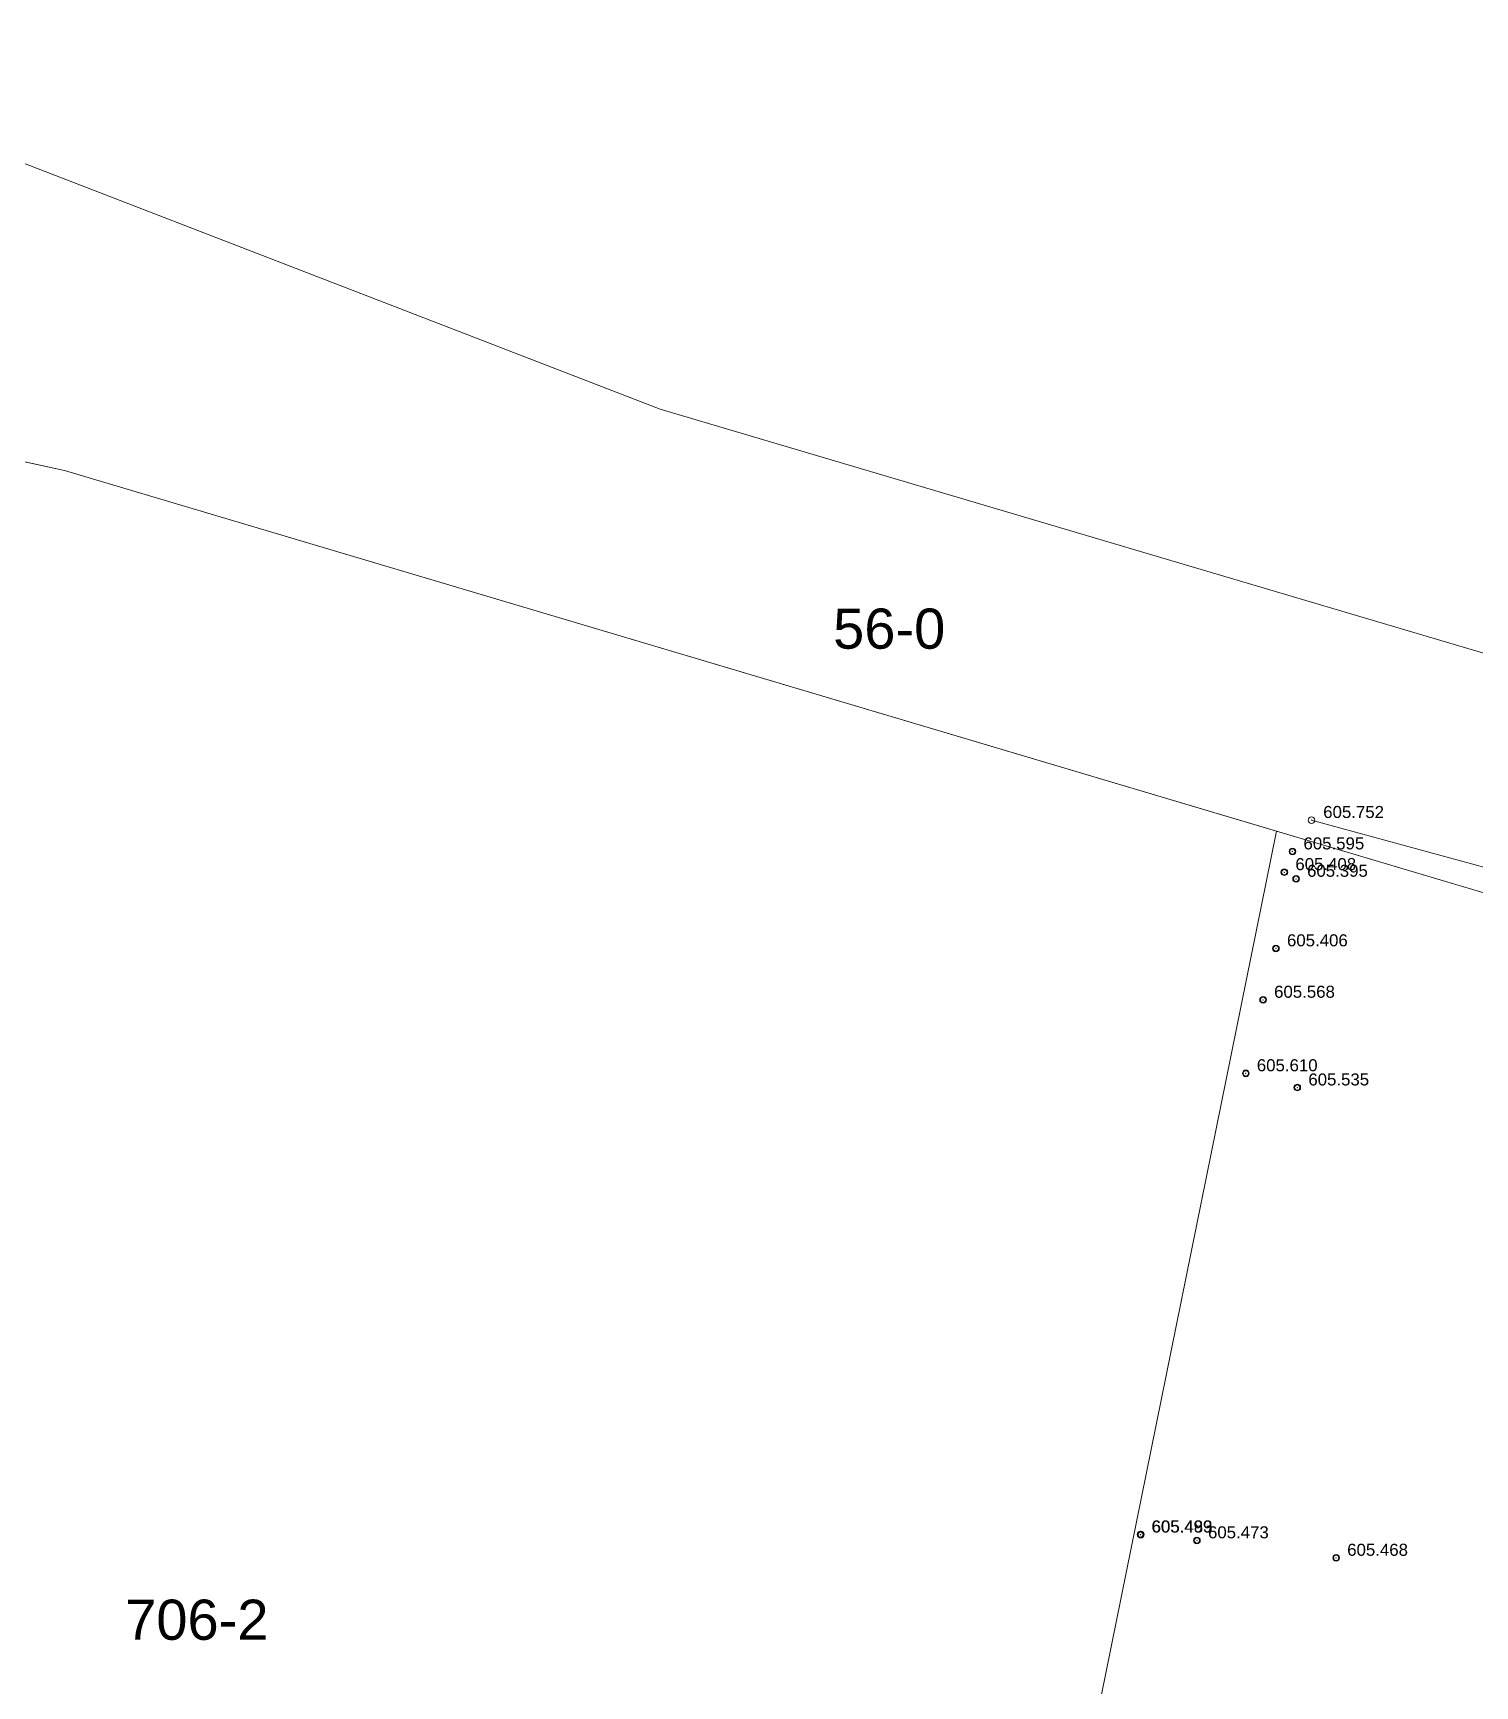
# Model space of a CAD drawing. Header units: metres. Extents: x 7508213 to 7508396, y 4696547 to 4696848.
# Drawn here: x 7508276.6 to 7508319.71, y 4696798.54 to 4696847.98 of the extents above; entities that cross this region are included whole.
import ezdxf

# ---------------------------------------------------------------- set-up
doc = ezdxf.new("R2010")
doc.units = ezdxf.units.M
doc.header["$PDMODE"] = 32
doc.header["$PDSIZE"] = 0.2
doc.layers.add('asfalt', color=7, linetype='Continuous', lineweight=0, true_color=0x7b8778)
doc.layers.add('asfalt pikat', color=7, linetype='Continuous', lineweight=0, true_color=0x7b8778)
for name, color, linetype, lineweight in [('Matjet', 210, 'Continuous', 0), ('Nr-Kojshi', 251, 'Continuous', 0), ('Parc-Kojshi', 251, 'Continuous', 0), ('Parc-Re', 7, 'Continuous', 0)]:
    doc.layers.add(name, color=color, linetype=linetype, lineweight=lineweight)
doc.styles.get("Standard").update_dxf_attribs({"font": 'arial.ttf'})

# ---------------------------------------------------------------- blocks, each defined once
blk = doc.blocks.new('*U58')
at = {"color": 0, "linetype": 'ByBlock', "lineweight": -2, "transparency": 16777216}
blk.add_line((0, 0), (0, 0), dxfattribs=at)
blk.add_circle((0, 0), 0.5, dxfattribs=at)
blk = doc.blocks.new('*U1481', base_point=(7508314.015, 4696822.881, 605.408))
at = {"layer": 'Matjet', "linetype": 'ByBlock', "insert": (7508314.345, 4696823.121, 605.408), "char_height": 0.36, "attachment_point": 4}
blk.add_mtext('605.408', dxfattribs=at)
blk = doc.blocks.new('*U1482', base_point=(7508314.015, 4696822.881, 605.408))
at = {"layer": 'Matjet', "linetype": 'ByBlock', "lineweight": -2}
blk.add_blockref('*U1481', (7508314.015, 4696822.881, 605.408), dxfattribs=at)
blk = doc.blocks.new('*U1483', base_point=(7508314.015, 4696822.881, 605.408))
at = {"layer": 'Matjet', "linetype": 'ByBlock', "lineweight": -2}
blk.add_blockref('*U1482', (7508314.015, 4696822.881, 605.408), dxfattribs=at)
at = {"layer": 'Matjet', "linetype": 'ByBlock', "lineweight": -2, "xscale": 0.1599999968, "yscale": 0.1599999968, "zscale": 0.1599999968}
blk.add_blockref('*U58', (7508314.015, 4696822.881, 605.408), dxfattribs=at)
blk = doc.blocks.new('*U1484', base_point=(7508314.257, 4696823.502, 605.595))
at = {"layer": 'Matjet', "linetype": 'ByBlock', "insert": (7508314.587, 4696823.742, 605.595), "char_height": 0.36, "attachment_point": 4}
blk.add_mtext('605.595', dxfattribs=at)
blk = doc.blocks.new('*U1485', base_point=(7508314.257, 4696823.502, 605.595))
at = {"layer": 'Matjet', "linetype": 'ByBlock', "lineweight": -2}
blk.add_blockref('*U1484', (7508314.257, 4696823.502, 605.595), dxfattribs=at)
blk = doc.blocks.new('*U1486', base_point=(7508314.257, 4696823.502, 605.595))
at = {"layer": 'Matjet', "linetype": 'ByBlock', "lineweight": -2}
blk.add_blockref('*U1485', (7508314.257, 4696823.502, 605.595), dxfattribs=at)
at = {"layer": 'Matjet', "linetype": 'ByBlock', "lineweight": -2, "xscale": 0.1599999968, "yscale": 0.1599999968, "zscale": 0.1599999968}
blk.add_blockref('*U58', (7508314.257, 4696823.502, 605.595), dxfattribs=at)
blk = doc.blocks.new('*U1487', base_point=(7508314.828, 4696824.441, 605.752))
at = {"layer": 'asfalt pikat', "linetype": 'ByBlock', "insert": (7508315.178, 4696824.681, 605.752), "char_height": 0.36, "attachment_point": 4}
blk.add_mtext('{\\C256;605.752}', dxfattribs=at)
blk = doc.blocks.new('*U1488', base_point=(7508314.828, 4696824.441, 605.752))
at = {"layer": 'asfalt pikat', "linetype": 'ByBlock', "lineweight": -2}
blk.add_blockref('*U1487', (7508314.828, 4696824.441, 605.752), dxfattribs=at)
blk = doc.blocks.new('*U1489', base_point=(7508314.828, 4696824.441, 605.752))
at = {"layer": 'asfalt pikat', "linetype": 'ByBlock', "lineweight": -2}
blk.add_blockref('*U1488', (7508314.828, 4696824.441, 605.752), dxfattribs=at)
at = {"layer": 'asfalt pikat', "linetype": 'ByBlock', "lineweight": -2, "xscale": 0.1999999960000001, "yscale": 0.1999999960000001, "zscale": 0.1999999960000001}
blk.add_blockref('*U58', (7508314.828, 4696824.441, 605.752), dxfattribs=at)
blk = doc.blocks.new('*U1490', base_point=(7508314.365, 4696822.683, 605.395))
at = {"layer": 'Matjet', "linetype": 'ByBlock', "insert": (7508314.695, 4696822.923, 605.395), "char_height": 0.36, "attachment_point": 4}
blk.add_mtext('605.395', dxfattribs=at)
blk = doc.blocks.new('*U1491', base_point=(7508314.365, 4696822.683, 605.395))
at = {"layer": 'Matjet', "linetype": 'ByBlock', "lineweight": -2}
blk.add_blockref('*U1490', (7508314.365, 4696822.683, 605.395), dxfattribs=at)
blk = doc.blocks.new('*U1492', base_point=(7508314.365, 4696822.683, 605.395))
at = {"layer": 'Matjet', "linetype": 'ByBlock', "lineweight": -2, "xscale": 0.1599999968, "yscale": 0.1599999968, "zscale": 0.1599999968}
blk.add_blockref('*U58', (7508314.365, 4696822.683, 605.395), dxfattribs=at)
at = {"layer": 'Matjet', "linetype": 'ByBlock', "lineweight": -2}
blk.add_blockref('*U1491', (7508314.365, 4696822.683, 605.395), dxfattribs=at)
blk = doc.blocks.new('*U1493', base_point=(7508313.764, 4696820.602, 605.406))
at = {"layer": 'Matjet', "linetype": 'ByBlock', "insert": (7508314.094, 4696820.842, 605.406), "char_height": 0.36, "attachment_point": 4}
blk.add_mtext('605.406', dxfattribs=at)
blk = doc.blocks.new('*U1494', base_point=(7508313.764, 4696820.602, 605.406))
at = {"layer": 'Matjet', "linetype": 'ByBlock', "lineweight": -2}
blk.add_blockref('*U1493', (7508313.764, 4696820.602, 605.406), dxfattribs=at)
blk = doc.blocks.new('*U1495', base_point=(7508313.764, 4696820.602, 605.406))
at = {"layer": 'Matjet', "linetype": 'ByBlock', "lineweight": -2}
blk.add_blockref('*U1494', (7508313.764, 4696820.602, 605.406), dxfattribs=at)
at = {"layer": 'Matjet', "linetype": 'ByBlock', "lineweight": -2, "xscale": 0.1599999968, "yscale": 0.1599999968, "zscale": 0.1599999968}
blk.add_blockref('*U58', (7508313.764, 4696820.602, 605.406), dxfattribs=at)
blk = doc.blocks.new('*U1496', base_point=(7508313.379, 4696819.064, 605.568))
at = {"layer": 'Matjet', "linetype": 'ByBlock', "insert": (7508313.709, 4696819.304, 605.568), "char_height": 0.36, "attachment_point": 4}
blk.add_mtext('605.568', dxfattribs=at)
blk = doc.blocks.new('*U1497', base_point=(7508313.379, 4696819.064, 605.568))
at = {"layer": 'Matjet', "linetype": 'ByBlock', "lineweight": -2}
blk.add_blockref('*U1496', (7508313.379, 4696819.064, 605.568), dxfattribs=at)
blk = doc.blocks.new('*U1498', base_point=(7508313.379, 4696819.064, 605.568))
at = {"layer": 'Matjet', "linetype": 'ByBlock', "lineweight": -2}
blk.add_blockref('*U1497', (7508313.379, 4696819.064, 605.568), dxfattribs=at)
at = {"layer": 'Matjet', "linetype": 'ByBlock', "lineweight": -2, "xscale": 0.1599999968, "yscale": 0.1599999968, "zscale": 0.1599999968}
blk.add_blockref('*U58', (7508313.379, 4696819.064, 605.568), dxfattribs=at)
blk = doc.blocks.new('*U1499', base_point=(7508312.862, 4696816.865, 605.61))
at = {"layer": 'Matjet', "linetype": 'ByBlock', "insert": (7508313.192, 4696817.105, 605.61), "char_height": 0.36, "attachment_point": 4}
blk.add_mtext('605.610', dxfattribs=at)
blk = doc.blocks.new('*U1500', base_point=(7508312.862, 4696816.865, 605.61))
at = {"layer": 'Matjet', "linetype": 'ByBlock', "lineweight": -2}
blk.add_blockref('*U1499', (7508312.862, 4696816.865, 605.61), dxfattribs=at)
blk = doc.blocks.new('*U1501', base_point=(7508312.862, 4696816.865, 605.61))
at = {"layer": 'Matjet', "linetype": 'ByBlock', "lineweight": -2, "xscale": 0.1599999968, "yscale": 0.1599999968, "zscale": 0.1599999968}
blk.add_blockref('*U58', (7508312.862, 4696816.865, 605.61), dxfattribs=at)
at = {"layer": 'Matjet', "linetype": 'ByBlock', "lineweight": -2}
blk.add_blockref('*U1500', (7508312.862, 4696816.865, 605.61), dxfattribs=at)
blk = doc.blocks.new('*U1502', base_point=(7508314.403, 4696816.44, 605.535))
at = {"layer": 'Matjet', "linetype": 'ByBlock', "insert": (7508314.733, 4696816.68, 605.535), "char_height": 0.36, "attachment_point": 4}
blk.add_mtext('605.535', dxfattribs=at)
blk = doc.blocks.new('*U1503', base_point=(7508314.403, 4696816.44, 605.535))
at = {"layer": 'Matjet', "linetype": 'ByBlock', "lineweight": -2}
blk.add_blockref('*U1502', (7508314.403, 4696816.44, 605.535), dxfattribs=at)
blk = doc.blocks.new('*U1504', base_point=(7508314.403, 4696816.44, 605.535))
at = {"layer": 'Matjet', "linetype": 'ByBlock', "lineweight": -2}
blk.add_blockref('*U1503', (7508314.403, 4696816.44, 605.535), dxfattribs=at)
at = {"layer": 'Matjet', "linetype": 'ByBlock', "lineweight": -2, "xscale": 0.1599999968, "yscale": 0.1599999968, "zscale": 0.1599999968}
blk.add_blockref('*U58', (7508314.403, 4696816.44, 605.535), dxfattribs=at)
blk = doc.blocks.new('*U1523', base_point=(7508315.565, 4696802.371, 605.468))
at = {"layer": 'Matjet', "linetype": 'ByBlock', "insert": (7508315.895, 4696802.611, 605.468), "char_height": 0.36, "attachment_point": 4}
blk.add_mtext('605.468', dxfattribs=at)
blk = doc.blocks.new('*U1524', base_point=(7508315.565, 4696802.371, 605.468))
at = {"layer": 'Matjet', "linetype": 'ByBlock', "lineweight": -2}
blk.add_blockref('*U1523', (7508315.565, 4696802.371, 605.468), dxfattribs=at)
blk = doc.blocks.new('*U1525', base_point=(7508315.565, 4696802.371, 605.468))
at = {"layer": 'Matjet', "linetype": 'ByBlock', "lineweight": -2}
blk.add_blockref('*U1524', (7508315.565, 4696802.371, 605.468), dxfattribs=at)
at = {"layer": 'Matjet', "linetype": 'ByBlock', "lineweight": -2, "xscale": 0.1599999968, "yscale": 0.1599999968, "zscale": 0.1599999968}
blk.add_blockref('*U58', (7508315.565, 4696802.371, 605.468), dxfattribs=at)
blk = doc.blocks.new('*U1526', base_point=(7508311.402, 4696802.893, 605.473))
at = {"layer": 'Matjet', "linetype": 'ByBlock', "insert": (7508311.732, 4696803.133, 605.473), "char_height": 0.36, "attachment_point": 4}
blk.add_mtext('605.473', dxfattribs=at)
blk = doc.blocks.new('*U1527', base_point=(7508311.402, 4696802.893, 605.473))
at = {"layer": 'Matjet', "linetype": 'ByBlock', "lineweight": -2}
blk.add_blockref('*U1526', (7508311.402, 4696802.893, 605.473), dxfattribs=at)
blk = doc.blocks.new('*U1528', base_point=(7508311.402, 4696802.893, 605.473))
at = {"layer": 'Matjet', "linetype": 'ByBlock', "lineweight": -2, "xscale": 0.1599999968, "yscale": 0.1599999968, "zscale": 0.1599999968}
blk.add_blockref('*U58', (7508311.402, 4696802.893, 605.473), dxfattribs=at)
at = {"layer": 'Matjet', "linetype": 'ByBlock', "lineweight": -2}
blk.add_blockref('*U1527', (7508311.402, 4696802.893, 605.473), dxfattribs=at)
blk = doc.blocks.new('*U1529', base_point=(7508309.711, 4696803.068, 605.499))
at = {"layer": 'Matjet', "linetype": 'ByBlock', "insert": (7508310.041, 4696803.308, 605.499), "char_height": 0.36, "attachment_point": 4}
blk.add_mtext('605.499', dxfattribs=at)
blk = doc.blocks.new('*U1530', base_point=(7508309.711, 4696803.068, 605.499))
at = {"layer": 'Matjet', "linetype": 'ByBlock', "lineweight": -2}
blk.add_blockref('*U1529', (7508309.711, 4696803.068, 605.499), dxfattribs=at)
blk = doc.blocks.new('*U1531', base_point=(7508309.711, 4696803.068, 605.499))
at = {"layer": 'Matjet', "linetype": 'ByBlock', "lineweight": -2}
blk.add_blockref('*U1530', (7508309.711, 4696803.068, 605.499), dxfattribs=at)
at = {"layer": 'Matjet', "linetype": 'ByBlock', "lineweight": -2, "xscale": 0.1599999968, "yscale": 0.1599999968, "zscale": 0.1599999968}
blk.add_blockref('*U58', (7508309.711, 4696803.068, 605.499), dxfattribs=at)
blk = doc.blocks.new('*U1532', base_point=(7508309.72, 4696803.067, 605.483))
at = {"layer": 'Matjet', "linetype": 'ByBlock', "insert": (7508310.05, 4696803.307, 605.483), "char_height": 0.36, "attachment_point": 4}
blk.add_mtext('605.483', dxfattribs=at)
blk = doc.blocks.new('*U1533', base_point=(7508309.72, 4696803.067, 605.483))
at = {"layer": 'Matjet', "linetype": 'ByBlock', "lineweight": -2}
blk.add_blockref('*U1532', (7508309.72, 4696803.067, 605.483), dxfattribs=at)
blk = doc.blocks.new('*U1534', base_point=(7508309.72, 4696803.067, 605.483))
at = {"layer": 'Matjet', "linetype": 'ByBlock', "lineweight": -2}
blk.add_blockref('*U1533', (7508309.72, 4696803.067, 605.483), dxfattribs=at)
at = {"layer": 'Matjet', "linetype": 'ByBlock', "lineweight": -2, "xscale": 0.1599999968, "yscale": 0.1599999968, "zscale": 0.1599999968}
blk.add_blockref('*U58', (7508309.72, 4696803.067, 605.483), dxfattribs=at)

msp = doc.modelspace()

# ---------------------------------------------------------------- linework, layer by layer
at = {"layer": 'asfalt'}
msp.add_polyline3d([(7508358.627, 4696810.809, 606.106), (7508329.543, 4696819.672, 605.866), (7508321.547, 4696822.608, 605.784), (7508314.828, 4696824.441, 605.752)], dxfattribs=at)
at = {"layer": 'asfalt pikat'}
msp.add_point((7508314.828, 4696824.441, 605.752), dxfattribs=at)
at = {"layer": 'Matjet'}
for p in [(7508314.257, 4696823.502, 605.595), (7508314.015, 4696822.881, 605.408), (7508314.365, 4696822.683, 605.395), (7508313.764, 4696820.602, 605.406), (7508313.379, 4696819.064, 605.568), (7508312.862, 4696816.865, 605.61), (7508314.403, 4696816.44, 605.535), (7508309.711, 4696803.068, 605.499), (7508309.72, 4696803.067, 605.483), (7508311.402, 4696802.893, 605.473), (7508315.565, 4696802.371, 605.468)]:
    msp.add_point(p, dxfattribs=at)
at = {"layer": 'Parc-Kojshi'}
msp.add_lwpolyline([(7508266.242, 4696847.984), (7508295.352, 4696836.733), (7508323.272, 4696828.461), (7508376.382, 4696811.509), (7508378.462, 4696813.189), (7508376.181, 4696803.419), (7508321.191, 4696821.902), (7508277.532, 4696834.894), (7508256.462, 4696839.505), (7508244.611, 4696836.326), (7508266.242, 4696847.984)], close=True, dxfattribs=at)
at = {"layer": 'Parc-Re', "flags": 128}
msp.add_lwpolyline([(7508243.875, 4696612.831), (7508268.398, 4696724.717), (7508215.238, 4696734.24), (7508215.569, 4696763.219), (7508212.93, 4696782.929), (7508212.93, 4696793.808), (7508216.721, 4696814.178), (7508220.981, 4696845.627), (7508225.342, 4696846.137), (7508234.813, 4696834.987), (7508244.611, 4696836.326), (7508256.462, 4696839.505), (7508277.532, 4696834.894), (7508321.191, 4696821.902), (7508376.181, 4696803.419), (7508360.2, 4696770.031), (7508349.879, 4696734.422), (7508342.418, 4696709.343), (7508341.828, 4696703.513), (7508324.647, 4696675.795)], dxfattribs=at)
for points in [[(7508313.783, 4696824.107), (7508277.532, 4696834.894), (7508270.38, 4696836.459), (7508259.59, 4696781.473), (7508281.807, 4696775.663), (7508302.842, 4696770.141)], [(7508367.048, 4696784.338), (7508352.944, 4696789.074), (7508359.635, 4696808.98), (7508321.191, 4696821.902), (7508313.783, 4696824.107), (7508302.842, 4696770.141), (7508356.17, 4696756.126), (7508360.2, 4696770.031)]]:
    msp.add_lwpolyline(points, close=True, dxfattribs=at)

# ---------------------------------------------------------------- block references
at = {"layer": 'asfalt pikat'}
msp.add_blockref('*U1489', (7508314.828, 4696824.441, 605.752), dxfattribs=at)
at = {"layer": 'Matjet'}
for name, p in [('*U1486', (7508314.257, 4696823.502, 605.595)), ('*U1483', (7508314.015, 4696822.881, 605.408)), ('*U1492', (7508314.365, 4696822.683, 605.395)), ('*U1495', (7508313.764, 4696820.602, 605.406)), ('*U1498', (7508313.379, 4696819.064, 605.568)), ('*U1501', (7508312.862, 4696816.865, 605.61)), ('*U1504', (7508314.403, 4696816.44, 605.535)), ('*U1531', (7508309.711, 4696803.068, 605.499)), ('*U1534', (7508309.72, 4696803.067, 605.483)), ('*U1528', (7508311.402, 4696802.893, 605.473)), ('*U1525', (7508315.565, 4696802.371, 605.468))]:
    msp.add_blockref(name, p, dxfattribs=at)

# ---------------------------------------------------------------- texts
at = {"layer": 'Nr-Kojshi'}
for s, p in [('56-0', (7508300.521, 4696829.568)), ('706-2', (7508279.349, 4696799.921))]:
    msp.add_text(s, height=1.2, dxfattribs=at).set_placement(p)

doc.saveas('drawing.dxf')
